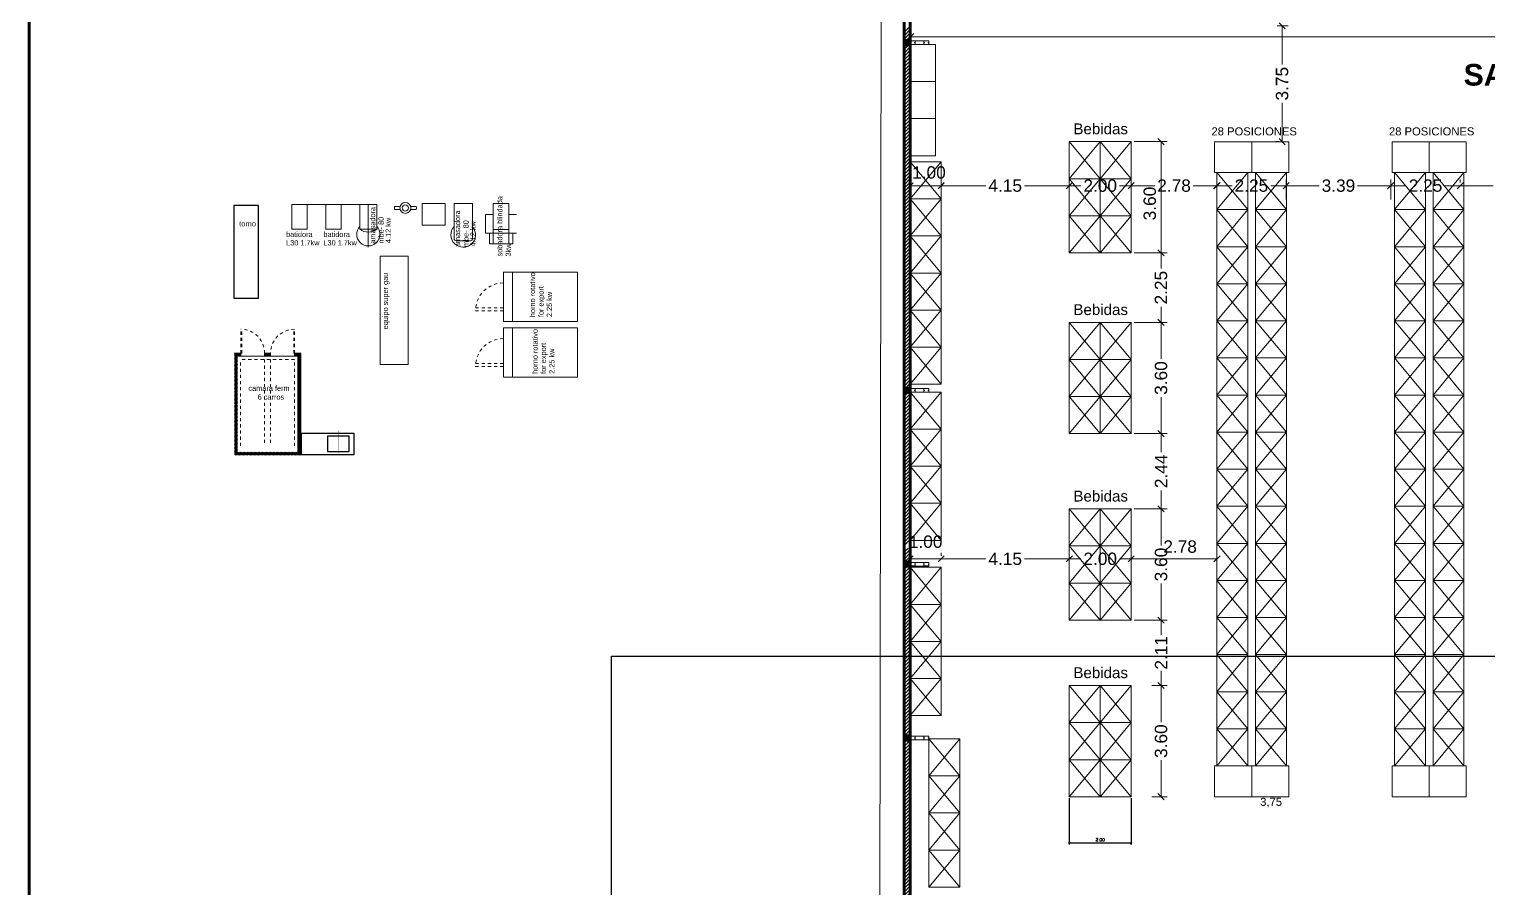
# Model space of a CAD drawing. Header units: inches. Extents: x 2 to 337, y 2 to 182.
# Drawn here: x 1.67 to 48.89, y 60.96 to 88.74 of the extents above; entities that cross this region are included whole.
import ezdxf

# ---------------------------------------------------------------- set-up
doc = ezdxf.new("R2010")
doc.units = ezdxf.units.IN
doc.header["$MEASUREMENT"] = 0
for name, pattern in [('ACAD_ISO10W100', [18, 12, -3, 0, -3]), ('DASHDOT2', [12.7, 6.35, -3.175, 0, -3.175]), ('DASHED2', [9.525, 6.35, -3.175])]:
    doc.linetypes.add(name, pattern=pattern)
for name, color, linetype, lineweight in [('01 eje', 30, 'ACAD_ISO10W100', 9), ('EQUIPAMIENTO', 111, 'Continuous', 13), ('L COTAS', 1, 'Continuous', 9), ('L EQUIP', 6, 'Continuous', 9), ('l muro', 5, 'Continuous', 80), ('LAVADO MU', 10, 'Continuous', 5), ('smr acero', 170, 'Continuous', 15)]:
    doc.layers.add(name, color=color, linetype=linetype, lineweight=lineweight)
for name, color, linetype in [('01-COTAS ESTRUCTURA', 9, 'Continuous'), ('l texto', 30, 'Continuous'), ('MESADAS', 32, 'Continuous')]:
    doc.layers.add(name, color=color, linetype=linetype)
doc.styles.add('2mm para 1.100', font='ARIAL.TTF')
doc.styles.add('RomanS', font='romans.shx')
doc.styles.get("Standard").update_dxf_attribs({"font": 'ARIAL.TTF'})
doc.styles.add('STYLE10', font='ARIAL.TTF', dxfattribs={"height": 0.17})
doc.dimstyles.new('bases 1-50', dxfattribs={"dimscale": 0.5, "dimtxt": 0.2, "dimasz": 0.1, "dimexe": 0.1, "dimexo": 0.1, "dimgap": 0.1, "dimtad": 1, "dimtih": 1, "dimtoh": 1, "dimzin": 1, "dimdsep": 46, "dimtxsty": 'RomanS', "dimblk": 'OBLIQUE', "dimcen": 0.1, "dimclrd": 256, "dimclre": 256, "dimclrt": 256, "dimadec": 0, "dimazin": 0, "dimtfac": 1, "dimtmove": 0, "dimatfit": 3, "dimfxl": 0, "dimarcsym": 0})
doc.dimstyles.new('cotas 1.100', dxfattribs={"dimscale": 2, "dimtxt": 0.2, "dimasz": 0.1, "dimexe": 0.1, "dimexo": 0.05, "dimgap": 0.05, "dimtad": 0, "dimzin": 0, "dimdsep": 46, "dimtxsty": '2mm para 1.100', "dimblk": 'OBLIQUE', "dimcen": 0.09, "dimclrd": 256, "dimclre": 256, "dimclrt": 256, "dimaunit": 1, "dimadec": 3, "dimazin": 0, "dimtfac": 1, "dimtofl": 0, "dimtmove": 2, "dimatfit": 3, "dimfxl": 0, "dimtolj": 1, "dimtzin": 0, "dimlwd": -1, "dimlwe": -1, "dimarcsym": 0})
pattern_1 = [(225, (827.261302, 381.406808), (0.0220970869, -0.0220970869), [])]

# ---------------------------------------------------------------- blocks, each defined once
blk = doc.blocks.new('terreno1')
at = {"layer": '01 eje', "ltscale": 0.05}
blk.add_line((2858.813, 860.328), (2858.813, 730.799), dxfattribs=at)
blk = doc.blocks.new('rack')
at = {"linetype": 'ByBlock', "ltscale": 0.01}
for p, q in [((0, 1.2), (1, 0)), ((1, 1.2), (0, 0))]:
    blk.add_line(p, q, dxfattribs=at)
blk.add_lwpolyline([(0, 0), (1, 0), (1, 1.2), (0, 1.2)], close=True, dxfattribs=at)
blk = doc.blocks.new('02')
at = {"layer": 'L EQUIP'}
for points in [[(3379.339, 790.694), (3379.339, 789.694), (3380.539, 789.694), (3380.539, 790.694), (3379.339, 790.694)], [(3380.539, 790.694), (3380.539, 789.694), (3381.739, 789.694), (3381.739, 790.694), (3380.539, 790.694)], [(3379.339, 770.494), (3379.339, 769.494), (3380.539, 769.494), (3380.539, 770.494), (3379.339, 770.494)], [(3380.539, 770.494), (3380.539, 769.494), (3381.739, 769.494), (3381.739, 770.494), (3380.539, 770.494)]]:
    blk.add_lwpolyline(points, dxfattribs=at)
at = {"layer": 'L EQUIP', "linetype": 'ByBlock', "ltscale": 0.01}
for p in [(3379.414, 788.494), (3379.414, 788.494), (3380.664, 788.494), (3379.414, 787.294), (3379.414, 787.294), (3380.664, 787.294), (3380.664, 787.294), (3379.414, 786.094), (3379.414, 786.094), (3380.664, 786.094), (3380.664, 786.094), (3379.414, 784.894), (3379.414, 784.894), (3380.664, 784.894), (3380.664, 784.894), (3379.414, 783.694), (3379.414, 783.694), (3380.664, 783.694), (3380.664, 783.694), (3379.414, 782.494), (3379.414, 782.494), (3380.664, 782.494), (3380.664, 782.494), (3379.414, 781.294), (3379.414, 781.294), (3380.664, 781.294), (3380.664, 781.294), (3379.414, 780.094), (3379.414, 780.094), (3380.664, 780.094), (3380.664, 780.094), (3379.414, 778.894), (3379.414, 778.894), (3380.664, 778.894), (3380.664, 778.894), (3379.414, 777.694), (3379.414, 777.694), (3380.664, 777.694), (3380.664, 777.694), (3379.414, 776.494), (3379.414, 776.494), (3380.664, 776.494), (3380.664, 776.494), (3379.414, 775.294), (3379.414, 775.294), (3380.664, 775.294), (3380.664, 775.294), (3379.414, 774.094), (3379.414, 774.094), (3380.664, 774.094), (3380.664, 774.094), (3379.414, 772.894), (3379.414, 772.894), (3380.664, 772.894), (3380.664, 772.894), (3379.414, 771.694), (3379.414, 771.694), (3380.664, 771.694), (3380.664, 771.694), (3379.414, 770.494), (3379.414, 770.494), (3380.664, 770.494), (3380.664, 770.494)]:
    blk.add_blockref('rack', p, dxfattribs=at)
at = {"layer": 'L EQUIP', "linetype": 'ByBlock', "ltscale": 0.01, "insert": (3379.236, 791.157), "char_height": 0.26, "width": 4.44912, "attachment_point": 1}
blk.add_mtext('28 POSICIONES', dxfattribs=at)
blk = doc.blocks.new('rack bajo')
for p, q in [((0, 1.2), (1, 0)), ((1, 1.2), (0, 0))]:
    blk.add_line(p, q)
blk.add_lwpolyline([(0, 0), (1, 0), (1, 1.2), (0, 1.2)], close=True)
blk = doc.blocks.new('_Oblique')
at = {"color": 0, "linetype": 'ByBlock', "lineweight": -2}
blk.add_line((-0.5, -0.5), (0.5, 0.5), dxfattribs=at)
blk = doc.blocks.new('*D95')
at = {"layer": 'Defpoints', "color": 0}
for p in [(29.361, 156.769), (30.191, 156.768), (29.991, 31.949)]:
    blk.add_point(p, dxfattribs=at)
at = {"layer": 'L COTAS'}
for p, q in [((30.091, 156.768), (29.161, 156.77)), ((29.361, 156.769), (29.262, 95.269)), ((29.161, 31.95), (29.259, 93.45)), ((29.891, 31.949), (28.961, 31.95))]:
    blk.add_line(p, q, dxfattribs=at)
at = {"layer": 'L COTAS', "xscale": 0.2, "yscale": 0.2, "zscale": 0.2}
for p, rotation in [((29.361, 156.769), 89.90828215739022), ((29.161, 31.95), 269.9082821573902)]:
    blk.add_blockref('_Oblique', p, dxfattribs=dict(at, rotation=rotation))
at = {"layer": 'L COTAS', "insert": (29.261, 94.36), "char_height": 0.4, "attachment_point": 5, "rotation": 89.9083, "style": '2mm para 1.100'}
blk.add_mtext('\\A1;124.82', dxfattribs=at)
blk = doc.blocks.new('*D137')
at = {"layer": 'Defpoints', "color": 0}
for p in [(40.121, 83.679), (40.121, 83.136), (37.341, 82.704)]:
    blk.add_point(p, dxfattribs=at)
at = {"layer": 'L COTAS'}
for p, q in [((37.341, 82.804), (37.341, 83.879)), ((37.341, 83.679), (38.107, 83.679)), ((40.121, 83.679), (39.354, 83.679)), ((40.121, 83.236), (40.121, 83.879))]:
    blk.add_line(p, q, dxfattribs=at)
at = {"layer": 'L COTAS', "xscale": 0.2, "yscale": 0.2, "zscale": 0.2, "rotation": 180}
blk.add_blockref('_Oblique', (37.341, 83.679), dxfattribs=at)
at = {"layer": 'L COTAS', "xscale": 0.2, "yscale": 0.2, "zscale": 0.2}
blk.add_blockref('_Oblique', (40.121, 83.679), dxfattribs=at)
at = {"layer": 'L COTAS', "insert": (38.731, 83.679), "char_height": 0.4, "attachment_point": 5, "style": '2mm para 1.100'}
blk.add_mtext('\\A1;2.78', dxfattribs=at)
blk = doc.blocks.new('*D138')
at = {"layer": 'Defpoints', "color": 0}
for p in [(45.746, 83.679), (42.361, 83.136), (45.746, 83.136)]:
    blk.add_point(p, dxfattribs=at)
at = {"layer": 'L COTAS'}
for p, q in [((42.361, 83.236), (42.361, 83.879)), ((42.361, 83.679), (43.434, 83.679)), ((45.746, 83.679), (44.673, 83.679)), ((45.746, 83.236), (45.746, 83.879))]:
    blk.add_line(p, q, dxfattribs=at)
at = {"layer": 'L COTAS', "xscale": 0.2, "yscale": 0.2, "zscale": 0.2, "rotation": 180}
blk.add_blockref('_Oblique', (42.361, 83.679), dxfattribs=at)
at = {"layer": 'L COTAS', "xscale": 0.2, "yscale": 0.2, "zscale": 0.2}
blk.add_blockref('_Oblique', (45.746, 83.679), dxfattribs=at)
at = {"layer": 'L COTAS', "insert": (44.053, 83.679), "char_height": 0.4, "attachment_point": 5, "style": '2mm para 1.100'}
blk.add_mtext('\\A1;3.39', dxfattribs=at)
blk = doc.blocks.new('*D139')
at = {"layer": 'Defpoints', "color": 0}
for p in [(47.996, 83.679), (51.371, 83.679), (51.371, 83.136)]:
    blk.add_point(p, dxfattribs=at)
at = {"layer": 'L COTAS'}
for p, q in [((47.996, 83.779), (47.996, 83.879)), ((47.996, 83.679), (49.064, 83.679)), ((51.371, 83.679), (50.303, 83.679)), ((51.371, 83.236), (51.371, 83.879))]:
    blk.add_line(p, q, dxfattribs=at)
at = {"layer": 'L COTAS', "xscale": 0.2, "yscale": 0.2, "zscale": 0.2, "rotation": 180}
blk.add_blockref('_Oblique', (47.996, 83.679), dxfattribs=at)
at = {"layer": 'L COTAS', "xscale": 0.2, "yscale": 0.2, "zscale": 0.2}
blk.add_blockref('_Oblique', (51.371, 83.679), dxfattribs=at)
at = {"layer": 'L COTAS', "insert": (49.683, 83.679), "char_height": 0.4, "attachment_point": 5, "style": '2mm para 1.100'}
blk.add_mtext('\\A1;3.38', dxfattribs=at)
blk = doc.blocks.new('*D144')
at = {"layer": 'Defpoints', "color": 0}
for p in [(40.111, 83.679), (42.361, 83.679), (42.361, 83.679)]:
    blk.add_point(p, dxfattribs=at)
at = {"layer": 'L COTAS'}
for p, q in [((40.111, 83.779), (40.111, 83.879)), ((40.111, 83.679), (40.611, 83.679)), ((42.361, 83.679), (41.86, 83.679)), ((42.361, 83.779), (42.361, 83.879))]:
    blk.add_line(p, q, dxfattribs=at)
at = {"layer": 'L COTAS', "xscale": 0.2, "yscale": 0.2, "zscale": 0.2, "rotation": 180}
blk.add_blockref('_Oblique', (40.111, 83.679), dxfattribs=at)
at = {"layer": 'L COTAS', "xscale": 0.2, "yscale": 0.2, "zscale": 0.2}
blk.add_blockref('_Oblique', (42.361, 83.679), dxfattribs=at)
at = {"layer": 'L COTAS', "insert": (41.236, 83.679), "char_height": 0.4, "attachment_point": 5, "style": '2mm para 1.100'}
blk.add_mtext('\\A1;2.25', dxfattribs=at)
blk = doc.blocks.new('*D145')
at = {"layer": 'Defpoints', "color": 0}
for p in [(45.746, 83.679), (47.996, 83.679), (47.996, 83.679)]:
    blk.add_point(p, dxfattribs=at)
at = {"layer": 'L COTAS'}
for p, q in [((45.746, 83.779), (45.746, 83.879)), ((45.746, 83.679), (46.246, 83.679)), ((47.996, 83.679), (47.495, 83.679)), ((47.996, 83.779), (47.996, 83.879))]:
    blk.add_line(p, q, dxfattribs=at)
at = {"layer": 'L COTAS', "xscale": 0.2, "yscale": 0.2, "zscale": 0.2, "rotation": 180}
blk.add_blockref('_Oblique', (45.746, 83.679), dxfattribs=at)
at = {"layer": 'L COTAS', "xscale": 0.2, "yscale": 0.2, "zscale": 0.2}
blk.add_blockref('_Oblique', (47.996, 83.679), dxfattribs=at)
at = {"layer": 'L COTAS', "insert": (46.871, 83.679), "char_height": 0.4, "attachment_point": 5, "style": '2mm para 1.100'}
blk.add_mtext('\\A1;2.25', dxfattribs=at)
blk = doc.blocks.new('*D151')
at = {"layer": 'Defpoints', "color": 0}
for p in [(31.191, 84.227), (35.341, 83.679), (35.341, 83.679)]:
    blk.add_point(p, dxfattribs=at)
at = {"layer": 'L COTAS'}
for p, q in [((31.191, 84.127), (31.191, 83.479)), ((31.191, 83.679), (32.637, 83.679)), ((35.341, 83.679), (33.895, 83.679)), ((35.341, 83.779), (35.341, 83.879))]:
    blk.add_line(p, q, dxfattribs=at)
at = {"layer": 'L COTAS', "xscale": 0.2, "yscale": 0.2, "zscale": 0.2, "rotation": 180}
blk.add_blockref('_Oblique', (31.191, 83.679), dxfattribs=at)
at = {"layer": 'L COTAS', "xscale": 0.2, "yscale": 0.2, "zscale": 0.2}
blk.add_blockref('_Oblique', (35.341, 83.679), dxfattribs=at)
at = {"layer": 'L COTAS', "insert": (33.266, 83.679), "char_height": 0.4, "attachment_point": 5, "style": '2mm para 1.100'}
blk.add_mtext('\\A1;4.15', dxfattribs=at)
blk = doc.blocks.new('*D152')
at = {"layer": 'Defpoints', "color": 0}
for p in [(30.191, 83.672), (30.191, 83.627), (31.191, 83.672)]:
    blk.add_point(p, dxfattribs=at)
at = {"layer": 'L COTAS'}
for p, q in [((30.191, 83.727), (30.191, 83.872)), ((31.191, 83.672), (30.191, 83.672)), ((31.191, 83.772), (31.191, 83.872))]:
    blk.add_line(p, q, dxfattribs=at)
at = {"layer": 'L COTAS', "xscale": 0.2, "yscale": 0.2, "zscale": 0.2, "rotation": 180}
blk.add_blockref('_Oblique', (30.191, 83.672), dxfattribs=at)
at = {"layer": 'L COTAS', "xscale": 0.2, "yscale": 0.2, "zscale": 0.2}
blk.add_blockref('_Oblique', (31.191, 83.672), dxfattribs=at)
at = {"layer": 'L COTAS', "insert": (30.798, 84.105), "char_height": 0.4, "attachment_point": 5, "style": '2mm para 1.100'}
blk.add_mtext('\\A1;1.00', dxfattribs=at)
blk = doc.blocks.new('*D153')
at = {"layer": 'Defpoints', "color": 0}
for p in [(74.293, 88.5), (30.205, 87.885), (74.293, 87.885)]:
    blk.add_point(p, dxfattribs=at)
at = {"layer": 'L COTAS'}
for p, q in [((30.205, 87.985), (30.205, 88.7)), ((30.205, 88.5), (51.466, 88.5)), ((74.293, 88.5), (53.032, 88.5)), ((74.293, 87.985), (74.293, 88.7))]:
    blk.add_line(p, q, dxfattribs=at)
at = {"layer": 'L COTAS', "xscale": 0.2, "yscale": 0.2, "zscale": 0.2, "rotation": 180}
blk.add_blockref('_Oblique', (30.205, 88.5), dxfattribs=at)
at = {"layer": 'L COTAS', "xscale": 0.2, "yscale": 0.2, "zscale": 0.2}
blk.add_blockref('_Oblique', (74.293, 88.5), dxfattribs=at)
at = {"layer": 'L COTAS', "insert": (52.249, 88.5), "char_height": 0.4, "attachment_point": 5, "style": '2mm para 1.100'}
blk.add_mtext('\\A1;44.09', dxfattribs=at)
blk = doc.blocks.new('*D163')
at = {"layer": 'Defpoints', "color": 0}
for p in [(37.341, 81.504), (38.311, 81.504), (37.341, 79.254)]:
    blk.add_point(p, dxfattribs=at)
at = {"layer": 'L COTAS'}
for p, q in [((37.441, 81.504), (38.511, 81.504)), ((38.311, 81.504), (38.311, 81.003)), ((38.311, 79.254), (38.311, 79.754)), ((37.441, 79.254), (38.511, 79.254))]:
    blk.add_line(p, q, dxfattribs=at)
at = {"layer": 'L COTAS', "xscale": 0.2, "yscale": 0.2, "zscale": 0.2}
for p, rotation in [((38.311, 81.504), 90), ((38.311, 79.254), 270)]:
    blk.add_blockref('_Oblique', p, dxfattribs=dict(at, rotation=rotation))
at = {"layer": 'L COTAS', "insert": (38.311, 80.379), "char_height": 0.4, "attachment_point": 5, "rotation": 90, "style": '2mm para 1.100'}
blk.add_mtext('\\A1;2.25', dxfattribs=at)
blk = doc.blocks.new('*D164')
at = {"layer": 'Defpoints', "color": 0}
for p in [(37.341, 75.654), (37.341, 73.219), (38.311, 73.219)]:
    blk.add_point(p, dxfattribs=at)
at = {"layer": 'L COTAS'}
for p, q in [((37.441, 75.654), (38.511, 75.654)), ((38.311, 75.654), (38.311, 75.058)), ((38.311, 73.219), (38.311, 73.814)), ((37.441, 73.219), (38.511, 73.219))]:
    blk.add_line(p, q, dxfattribs=at)
at = {"layer": 'L COTAS', "xscale": 0.2, "yscale": 0.2, "zscale": 0.2}
for p, rotation in [((38.311, 75.654), 90), ((38.311, 73.219), 270)]:
    blk.add_blockref('_Oblique', p, dxfattribs=dict(at, rotation=rotation))
at = {"layer": 'L COTAS', "insert": (38.311, 74.436), "char_height": 0.4, "attachment_point": 5, "rotation": 90, "style": '2mm para 1.100'}
blk.add_mtext('\\A1;2.44', dxfattribs=at)
blk = doc.blocks.new('*D165')
at = {"layer": 'Defpoints', "color": 0}
for p in [(37.341, 69.619), (37.911, 67.504), (38.311, 67.504)]:
    blk.add_point(p, dxfattribs=at)
at = {"layer": 'L COTAS'}
for p, q in [((37.441, 69.619), (38.511, 69.619)), ((38.311, 69.619), (38.311, 69.145)), ((38.311, 67.504), (38.311, 67.977)), ((38.011, 67.504), (38.511, 67.504))]:
    blk.add_line(p, q, dxfattribs=at)
at = {"layer": 'L COTAS', "xscale": 0.2, "yscale": 0.2, "zscale": 0.2}
for p, rotation in [((38.311, 69.619), 90), ((38.311, 67.504), 270)]:
    blk.add_blockref('_Oblique', p, dxfattribs=dict(at, rotation=rotation))
at = {"layer": 'L COTAS', "insert": (38.311, 68.561), "char_height": 0.4, "attachment_point": 5, "rotation": 90, "style": '2mm para 1.100'}
blk.add_mtext('\\A1;2.11', dxfattribs=at)
blk = doc.blocks.new('*D168')
at = {"layer": 'Defpoints', "color": 0}
for p in [(37.341, 85.104), (37.341, 81.504), (38.311, 81.504)]:
    blk.add_point(p, dxfattribs=at)
at = {"layer": 'L COTAS'}
for p, q in [((37.441, 85.104), (38.511, 85.104)), ((38.311, 85.104), (38.311, 81.504)), ((37.441, 81.504), (38.511, 81.504))]:
    blk.add_line(p, q, dxfattribs=at)
at = {"layer": 'L COTAS', "xscale": 0.2, "yscale": 0.2, "zscale": 0.2}
for p, rotation in [((38.311, 85.104), 90), ((38.311, 81.504), 270)]:
    blk.add_blockref('_Oblique', p, dxfattribs=dict(at, rotation=rotation))
at = {"layer": 'L COTAS', "insert": (37.947, 83.101), "char_height": 0.4, "attachment_point": 5, "rotation": 90, "style": '2mm para 1.100'}
blk.add_mtext('\\A1;3.60', dxfattribs=at)
blk = doc.blocks.new('*D169')
at = {"layer": 'Defpoints', "color": 0}
for p in [(37.341, 79.254), (37.341, 75.654), (38.311, 75.654)]:
    blk.add_point(p, dxfattribs=at)
at = {"layer": 'L COTAS'}
for p, q in [((37.441, 79.254), (38.511, 79.254)), ((38.311, 79.254), (38.311, 78.072)), ((38.311, 75.654), (38.311, 76.835)), ((37.441, 75.654), (38.511, 75.654))]:
    blk.add_line(p, q, dxfattribs=at)
at = {"layer": 'L COTAS', "xscale": 0.2, "yscale": 0.2, "zscale": 0.2}
for p, rotation in [((38.311, 79.254), 90), ((38.311, 75.654), 270)]:
    blk.add_blockref('_Oblique', p, dxfattribs=dict(at, rotation=rotation))
at = {"layer": 'L COTAS', "insert": (38.311, 77.454), "char_height": 0.4, "attachment_point": 5, "rotation": 90, "style": '2mm para 1.100'}
blk.add_mtext('\\A1;3.60', dxfattribs=at)
blk = doc.blocks.new('*D170')
at = {"layer": 'Defpoints', "color": 0}
for p in [(37.341, 73.219), (37.341, 69.619), (38.311, 69.619)]:
    blk.add_point(p, dxfattribs=at)
at = {"layer": 'L COTAS'}
for p, q in [((37.441, 73.219), (38.511, 73.219)), ((38.311, 73.219), (38.311, 72.037)), ((38.311, 69.619), (38.311, 70.8)), ((37.441, 69.619), (38.511, 69.619))]:
    blk.add_line(p, q, dxfattribs=at)
at = {"layer": 'L COTAS', "xscale": 0.2, "yscale": 0.2, "zscale": 0.2}
for p, rotation in [((38.311, 73.219), 90), ((38.311, 69.619), 270)]:
    blk.add_blockref('_Oblique', p, dxfattribs=dict(at, rotation=rotation))
at = {"layer": 'L COTAS', "insert": (38.311, 71.419), "char_height": 0.4, "attachment_point": 5, "rotation": 90, "style": '2mm para 1.100'}
blk.add_mtext('\\A1;3.60', dxfattribs=at)
blk = doc.blocks.new('*D171')
at = {"layer": 'Defpoints', "color": 0}
for p in [(37.911, 67.504), (37.911, 63.904), (38.311, 63.904)]:
    blk.add_point(p, dxfattribs=at)
at = {"layer": 'L COTAS'}
for p, q in [((38.011, 67.504), (38.511, 67.504)), ((38.311, 67.504), (38.311, 66.322)), ((38.311, 63.904), (38.311, 65.085)), ((38.011, 63.904), (38.511, 63.904))]:
    blk.add_line(p, q, dxfattribs=at)
at = {"layer": 'L COTAS', "xscale": 0.2, "yscale": 0.2, "zscale": 0.2}
for p, rotation in [((38.311, 67.504), 90), ((38.311, 63.904), 270)]:
    blk.add_blockref('_Oblique', p, dxfattribs=dict(at, rotation=rotation))
at = {"layer": 'L COTAS', "insert": (38.311, 65.704), "char_height": 0.4, "attachment_point": 5, "rotation": 90, "style": '2mm para 1.100'}
blk.add_mtext('\\A1;3.60', dxfattribs=at)
blk = doc.blocks.new('*D216')
at = {"layer": 'Defpoints', "color": 0}
for p in [(41.971, 88.854), (42.229, 85.104), (42.229, 85.104)]:
    blk.add_point(p, dxfattribs=at)
at = {"layer": 'L COTAS'}
for p, q in [((42.071, 88.854), (42.429, 88.854)), ((42.229, 88.854), (42.229, 87.6)), ((42.229, 85.104), (42.229, 86.358)), ((42.129, 85.104), (42.029, 85.104))]:
    blk.add_line(p, q, dxfattribs=at)
at = {"layer": 'L COTAS', "xscale": 0.2, "yscale": 0.2, "zscale": 0.2}
for p, rotation in [((42.229, 88.854), 90), ((42.229, 85.104), 270)]:
    blk.add_blockref('_Oblique', p, dxfattribs=dict(at, rotation=rotation))
at = {"layer": 'L COTAS', "insert": (42.229, 86.979), "char_height": 0.4, "attachment_point": 5, "rotation": 90, "style": '2mm para 1.100'}
blk.add_mtext('\\A1;3.75', dxfattribs=at)
blk = doc.blocks.new('*D91')
at = {"layer": 'Defpoints', "color": 0}
for p in [(30.191, 71.602), (31.191, 71.602), (31.191, 71.602)]:
    blk.add_point(p, dxfattribs=at)
at = {"layer": 'L COTAS'}
for p, q in [((30.191, 71.702), (30.191, 71.802)), ((31.191, 71.702), (31.191, 71.802)), ((30.191, 71.602), (31.191, 71.602))]:
    blk.add_line(p, q, dxfattribs=at)
at = {"layer": 'L COTAS', "xscale": 0.2, "yscale": 0.2, "zscale": 0.2, "rotation": 180}
blk.add_blockref('_Oblique', (30.191, 71.602), dxfattribs=at)
at = {"layer": 'L COTAS', "xscale": 0.2, "yscale": 0.2, "zscale": 0.2}
blk.add_blockref('_Oblique', (31.191, 71.602), dxfattribs=at)
at = {"layer": 'L COTAS', "insert": (30.691, 72.156), "char_height": 0.4, "attachment_point": 5, "style": '2mm para 1.100'}
blk.add_mtext('\\A1;1.00', dxfattribs=at)
blk = doc.blocks.new('*D230')
at = {"layer": 'Defpoints', "color": 0}
for p in [(31.191, 71.602), (35.341, 71.602), (35.341, 71.602)]:
    blk.add_point(p, dxfattribs=at)
at = {"layer": 'L COTAS'}
for p, q in [((31.191, 71.702), (31.191, 71.802)), ((35.341, 71.702), (35.341, 71.802)), ((31.191, 71.602), (32.637, 71.602)), ((35.341, 71.602), (33.895, 71.602))]:
    blk.add_line(p, q, dxfattribs=at)
at = {"layer": 'L COTAS', "xscale": 0.2, "yscale": 0.2, "zscale": 0.2, "rotation": 180}
blk.add_blockref('_Oblique', (31.191, 71.602), dxfattribs=at)
at = {"layer": 'L COTAS', "xscale": 0.2, "yscale": 0.2, "zscale": 0.2}
blk.add_blockref('_Oblique', (35.341, 71.602), dxfattribs=at)
at = {"layer": 'L COTAS', "insert": (33.266, 71.602), "char_height": 0.4, "attachment_point": 5, "style": '2mm para 1.100'}
blk.add_mtext('\\A1;4.15', dxfattribs=at)
blk = doc.blocks.new('*D231')
at = {"layer": 'Defpoints', "color": 0}
for p in [(35.341, 71.602), (37.341, 71.602), (37.341, 71.602)]:
    blk.add_point(p, dxfattribs=at)
at = {"layer": 'L COTAS'}
for p, q in [((35.341, 71.702), (35.341, 71.802)), ((37.341, 71.702), (37.341, 71.802)), ((35.341, 71.602), (35.719, 71.602)), ((37.341, 71.602), (36.963, 71.602))]:
    blk.add_line(p, q, dxfattribs=at)
at = {"layer": 'L COTAS', "xscale": 0.2, "yscale": 0.2, "zscale": 0.2, "rotation": 180}
blk.add_blockref('_Oblique', (35.341, 71.602), dxfattribs=at)
at = {"layer": 'L COTAS', "xscale": 0.2, "yscale": 0.2, "zscale": 0.2}
blk.add_blockref('_Oblique', (37.341, 71.602), dxfattribs=at)
at = {"layer": 'L COTAS', "insert": (36.341, 71.602), "char_height": 0.4, "attachment_point": 5, "style": '2mm para 1.100'}
blk.add_mtext('\\A1;2.00', dxfattribs=at)
blk = doc.blocks.new('*D232')
at = {"layer": 'Defpoints', "color": 0}
for p in [(37.341, 71.602), (40.121, 71.602), (40.121, 71.504)]:
    blk.add_point(p, dxfattribs=at)
at = {"layer": 'L COTAS'}
for p, q in [((37.341, 71.702), (37.341, 71.802)), ((40.121, 71.604), (40.121, 71.802)), ((37.341, 71.602), (40.121, 71.602))]:
    blk.add_line(p, q, dxfattribs=at)
at = {"layer": 'L COTAS', "xscale": 0.2, "yscale": 0.2, "zscale": 0.2, "rotation": 180}
blk.add_blockref('_Oblique', (37.341, 71.602), dxfattribs=at)
at = {"layer": 'L COTAS', "xscale": 0.2, "yscale": 0.2, "zscale": 0.2}
blk.add_blockref('_Oblique', (40.121, 71.602), dxfattribs=at)
at = {"layer": 'L COTAS', "insert": (38.928, 71.997), "char_height": 0.4, "attachment_point": 5, "style": '2mm para 1.100'}
blk.add_mtext('\\A1;2.78', dxfattribs=at)
blk = doc.blocks.new('*D233')
at = {"layer": 'Defpoints', "color": 0}
for p in [(35.341, 83.679), (35.341, 83.679), (37.341, 83.679)]:
    blk.add_point(p, dxfattribs=at)
at = {"layer": 'L COTAS'}
for p, q in [((35.341, 83.779), (35.341, 83.879)), ((35.341, 83.679), (35.719, 83.679)), ((37.341, 83.679), (36.963, 83.679)), ((37.341, 83.779), (37.341, 83.879))]:
    blk.add_line(p, q, dxfattribs=at)
at = {"layer": 'L COTAS', "xscale": 0.2, "yscale": 0.2, "zscale": 0.2, "rotation": 180}
blk.add_blockref('_Oblique', (35.341, 83.679), dxfattribs=at)
at = {"layer": 'L COTAS', "xscale": 0.2, "yscale": 0.2, "zscale": 0.2}
blk.add_blockref('_Oblique', (37.341, 83.679), dxfattribs=at)
at = {"layer": 'L COTAS', "insert": (36.341, 83.679), "char_height": 0.4, "attachment_point": 5, "style": '2mm para 1.100'}
blk.add_mtext('\\A1;2.00', dxfattribs=at)
blk = doc.blocks.new('base1')
at = {"layer": 'smr acero'}
h = blk.add_hatch(color=256, dxfattribs=at)
h.dxf.hatch_style = 1
h.paths.add_polyline_path([(4862.665, 1040.797), (4862.665, 1040.597), (4862.465, 1040.597), (4862.465, 1040.797)])
for p, q in [((4863.111, 1040.757), (4862.809, 1040.757)), ((4863.111, 1040.637), (4862.809, 1040.637))]:
    blk.add_line(p, q, dxfattribs=at)
blk.add_lwpolyline([(4862.465, 1040.597), (4862.665, 1040.597), (4862.665, 1040.797), (4862.465, 1040.797)], close=True, dxfattribs=at)
for points in [[(4862.819, 1040.757), (4862.671, 1040.757, 0.414214), (4862.665, 1040.751), (4862.665, 1040.703, 0.414214), (4862.671, 1040.697), (4862.685, 1040.697), (4862.685, 1040.699), (4862.673, 1040.699, -0.414214), (4862.667, 1040.705), (4862.667, 1040.749, -0.414214), (4862.673, 1040.755), (4862.817, 1040.755, -0.414214), (4862.823, 1040.749), (4862.823, 1040.705, -0.414214), (4862.817, 1040.699), (4862.805, 1040.699), (4862.805, 1040.697), (4862.819, 1040.697, 0.414214), (4862.825, 1040.703), (4862.825, 1040.751, 0.414214)], [(4862.819, 1040.637), (4862.671, 1040.637, -0.414214), (4862.665, 1040.643), (4862.665, 1040.691, -0.414214), (4862.671, 1040.697), (4862.685, 1040.697), (4862.685, 1040.695), (4862.673, 1040.695, 0.414214), (4862.667, 1040.689), (4862.667, 1040.645, 0.414214), (4862.673, 1040.639), (4862.817, 1040.639, 0.414214), (4862.823, 1040.645), (4862.823, 1040.689, 0.414214), (4862.817, 1040.695), (4862.805, 1040.695), (4862.805, 1040.697), (4862.819, 1040.697, -0.414214), (4862.825, 1040.691), (4862.825, 1040.643, -0.414214)], [(4863.111, 1040.757), (4863.259, 1040.757, -0.414214), (4863.265, 1040.751), (4863.265, 1040.703, -0.414214), (4863.259, 1040.697), (4863.245, 1040.697), (4863.245, 1040.699), (4863.257, 1040.699, 0.414214), (4863.263, 1040.705), (4863.263, 1040.749, 0.414214), (4863.257, 1040.755), (4863.113, 1040.755, 0.414214), (4863.107, 1040.749), (4863.107, 1040.705, 0.414214), (4863.113, 1040.699), (4863.125, 1040.699), (4863.125, 1040.697), (4863.111, 1040.697, -0.414214), (4863.105, 1040.703), (4863.105, 1040.751, -0.414214)], [(4863.111, 1040.637), (4863.259, 1040.637, 0.414214), (4863.265, 1040.643), (4863.265, 1040.691, 0.414214), (4863.259, 1040.697), (4863.245, 1040.697), (4863.245, 1040.695), (4863.257, 1040.695, -0.414214), (4863.263, 1040.689), (4863.263, 1040.645, -0.414214), (4863.257, 1040.639), (4863.113, 1040.639, -0.414214), (4863.107, 1040.645), (4863.107, 1040.689, -0.414214), (4863.113, 1040.695), (4863.125, 1040.695), (4863.125, 1040.697), (4863.111, 1040.697, 0.414214), (4863.105, 1040.691), (4863.105, 1040.643, 0.414214)]]:
    blk.add_lwpolyline(points, format="xyb", close=True, dxfattribs=at)
blk = doc.blocks.new('*D254')
at = {"lineweight": -2}
for p, q in [((35.341, 63.854), (35.341, 62.362)), ((37.341, 63.854), (37.341, 62.362)), ((35.341, 62.412), (37.341, 62.412))]:
    blk.add_line(p, q, dxfattribs=at)
at = {"layer": 'Defpoints', "color": 0}
for p in [(35.341, 63.904), (37.341, 63.904), (37.341, 62.412)]:
    blk.add_point(p, dxfattribs=at)
at = {"lineweight": -2, "xscale": 0.05, "yscale": 0.05, "zscale": 0.05, "rotation": 180}
blk.add_blockref('_Oblique', (35.341, 62.412), dxfattribs=at)
at = {"lineweight": -2, "xscale": 0.05, "yscale": 0.05, "zscale": 0.05}
blk.add_blockref('_Oblique', (37.341, 62.412), dxfattribs=at)
at = {"insert": (36.341, 62.512), "char_height": 0.1, "attachment_point": 5, "style": 'RomanS'}
blk.add_mtext('2.00', dxfattribs=at)

msp = doc.modelspace()

# ---------------------------------------------------------------- hatches: boundary and pattern name
at = {"layer": 'EQUIPAMIENTO'}
h = msp.add_hatch(dxfattribs=at)
h.set_pattern_fill('ANSI31', color=120, scale=0.25, angle=180, style=0)
h.set_pattern_definition(pattern_1)
h.paths.add_polyline_path([(8.314, 74.957), (10.464, 74.957), (10.464, 78.257), (10.264, 78.257), (10.264, 78.157), (10.364, 78.157), (10.364, 75.057), (8.413, 75.057), (8.413, 78.157), (8.522, 78.157), (8.522, 78.257), (8.314, 78.257)])
h.paths.add_polyline_path([(9.865, 75.43), (9.865, 74.963), (9.595, 74.963), (9.595, 75.43)], flags=25)
h = msp.add_hatch(dxfattribs=at)
h.set_pattern_fill('ANSI31', color=120, scale=0.25, angle=180, style=0)
h.set_pattern_definition(pattern_1)
h.paths.add_polyline_path([(9.289, 78.257), (9.289, 78.157), (9.489, 78.157), (9.489, 78.257)])
at = {"layer": 'LAVADO MU'}
h = msp.add_hatch(dxfattribs=at)
h.set_pattern_fill('ANSI31', color=256, scale=0.025)
h.set_pattern_definition([(45, (-3437.72622, -714.39376), (-0.0561266008, 0.0561266008), [])])
h.paths.add_polyline_path([(30.191, 71.952), (29.991, 71.952), (29.991, 32.299), (30.191, 32.299)])

# ---------------------------------------------------------------- linework, layer by layer
msp.add_lwpolyline([(20.523, 68.449), (98.033, 68.449), (98.033, 42.456), (20.523, 42.456)], close=True)
at = {"layer": 'EQUIPAMIENTO', "color": 120}
for p, q in [((9.096, 83.037), (9.096, 80.037)), ((10.175, 83.074), (10.175, 82.274)), ((12.925, 83.074), (10.175, 83.074)), ((10.675, 83.074), (10.675, 82.274)), ((11.275, 83.074), (11.275, 82.274)), ((11.775, 83.074), (11.775, 82.274)), ((12.375, 83.074), (12.375, 82.274)), ((12.65, 83.074), (12.65, 81.692)), ((12.925, 83.074), (12.925, 82.274)), ((13.675, 83.008), (13.499, 83.008)), ((13.675, 82.908), (13.499, 82.908)), ((14.025, 83.008), (14.202, 83.008)), ((14.025, 82.908), (14.202, 82.908)), ((14.391, 82.397), (14.391, 83.097)), ((15.141, 83.097), (14.391, 83.097)), ((15.141, 82.397), (15.141, 83.097)), ((15.427, 81.967), (15.427, 83.097)), ((15.427, 83.097), (16.027, 83.097)), ((16.027, 81.967), (16.027, 83.097)), ((16.443, 82.142), (16.443, 82.743)), ((16.443, 82.743), (16.693, 82.743)), ((16.693, 83.097), (17.198, 83.097)), ((16.693, 83.097), (16.693, 82.142)), ((17.198, 82.142), (17.198, 83.097)), ((17.448, 82.743), (17.198, 82.743)), ((10.675, 82.274), (10.175, 82.274)), ((10.675, 82.274), (10.175, 82.274)), ((11.775, 82.274), (11.275, 82.274)), ((12.925, 82.274), (12.375, 82.274)), ((15.141, 82.397), (14.391, 82.397)), ((16.693, 82.262), (17.198, 82.262)), ((15.497, 81.897), (15.957, 81.897)), ((16.443, 82.142), (17.198, 82.142)), ((16.568, 82.142), (16.568, 81.792)), ((16.568, 81.792), (17.323, 81.792)), ((16.693, 82.142), (16.693, 81.792)), ((17.448, 82.142), (16.693, 82.142)), ((17.198, 81.792), (17.198, 82.142)), ((17.323, 82.142), (17.323, 81.792)), ((13.939, 81.393), (13.039, 81.393)), ((13.039, 81.393), (13.039, 77.893)), ((13.939, 81.393), (13.939, 77.893)), ((19.422, 80.881), (17.022, 80.881)), ((17.022, 80.881), (17.022, 79.281)), ((17.322, 80.881), (17.322, 79.281)), ((19.422, 80.881), (19.422, 79.281)), ((19.422, 79.281), (17.022, 79.281)), ((17.022, 79.079), (17.022, 77.479)), ((19.422, 79.079), (17.022, 79.079)), ((17.322, 79.079), (17.322, 77.479)), ((19.422, 79.079), (19.422, 77.479)), ((8.522, 78.257), (8.313, 78.257)), ((8.522, 78.157), (8.413, 78.157)), ((8.522, 78.257), (8.522, 78.157)), ((10.264, 78.157), (8.522, 78.157)), ((9.289, 78.157), (9.289, 78.257)), ((9.289, 78.257), (9.489, 78.257)), ((9.489, 78.157), (9.289, 78.157)), ((9.489, 78.157), (9.489, 78.257)), ((10.464, 78.257), (10.264, 78.257)), ((10.264, 78.157), (10.264, 78.257)), ((10.364, 78.157), (10.264, 78.157)), ((10.364, 75.057), (10.364, 78.157)), ((10.464, 74.957), (10.464, 78.257)), ((13.939, 77.893), (13.039, 77.893)), ((19.422, 77.479), (17.022, 77.479))]:
    msp.add_line(p, q, dxfattribs=at)
at = {"layer": 'EQUIPAMIENTO', "color": 120, "linetype": 'DASHED2', "ltscale": 0.0125}
for p, q in [((17.022, 79.731), (16.122, 79.731)), ((17.022, 79.631), (16.122, 79.631)), ((8.522, 78.257), (8.522, 79.032)), ((8.552, 78.257), (8.552, 79.032)), ((10.234, 78.257), (10.234, 79.032)), ((10.264, 78.257), (10.264, 79.032)), ((8.513, 75.257), (8.513, 78.057)), ((10.264, 78.057), (8.513, 78.057)), ((9.29, 78.057), (9.29, 75.257)), ((9.489, 78.057), (9.489, 75.257)), ((10.264, 75.257), (10.264, 78.057)), ((17.022, 77.929), (16.122, 77.929)), ((17.022, 77.829), (16.122, 77.829))]:
    msp.add_line(p, q, dxfattribs=at)
at = {"layer": 'EQUIPAMIENTO', "color": 120, "linetype": 'DASHED2', "ltscale": 0.025}
for p, q in [((8.522, 78.257), (8.552, 78.257)), ((10.264, 78.257), (10.234, 78.257))]:
    msp.add_line(p, q, dxfattribs=at)
at = {"layer": 'EQUIPAMIENTO', "color": 120}
for radius in [0.175, 0.1]:
    msp.add_circle((13.85, 82.958), radius, dxfattribs=at)
for centre, radius, start, end in [((13.85, 82.958), 0.355, 171.9033, 188.0967), ((13.85, 82.958), 0.355, 351.9033, 8.0967), ((12.65, 82.105), 0.375, 137.1667, 42.8335), ((12.65, 82.602), 0.428, 230.0339, 309.9663), ((15.722, 82.087), 0.4, 137.4311, 40.2231), ((15.497, 81.967), 0.07, 180, 270), ((15.957, 81.967), 0.07, 270, 0)]:
    msp.add_arc(centre, radius, start, end, dxfattribs=at)
at = {"layer": 'EQUIPAMIENTO', "color": 120, "linetype": 'DASHED2', "ltscale": 0.0125}
for centre, radius, start, end in [((17.022, 79.631), 0.9, 90, 180), ((8.528, 78.271), 0.761, 358.9008, 90.4553), ((10.264, 78.257), 0.776, 90, 180), ((17.022, 77.829), 0.9, 90, 180)]:
    msp.add_arc(centre, radius, start, end, dxfattribs=at)
at = {"layer": 'L EQUIP'}
for points in [[(30.214, 87.05), (30.214, 88.25), (31.014, 88.25), (31.014, 87.05)], [(30.214, 85.85), (30.214, 87.05), (31.014, 87.05), (31.014, 85.85)], [(30.214, 84.65), (30.214, 85.85), (31.014, 85.85), (31.014, 84.65)]]:
    msp.add_lwpolyline(points, close=True, dxfattribs=at)
at = {"layer": 'l muro'}
for p, q in [((29.991, 156.769), (29.991, 31.96)), ((30.191, 156.769), (30.191, 31.96))]:
    msp.add_line(p, q, dxfattribs=at)
msp.add_lwpolyline([(1.672, 181.032), (112.831, 181.032), (112.831, 1.955), (1.672, 1.955)], close=True, dxfattribs=at)
at = {"layer": 'LAVADO MU'}
for p, q in [((29.991, 88.645), (30.191, 88.845)), ((29.991, 88.533), (30.191, 88.733)), ((29.991, 88.421), (30.191, 88.621)), ((29.991, 88.309), (30.191, 88.509)), ((29.991, 88.196), (30.191, 88.396)), ((29.991, 88.084), (30.191, 88.284)), ((29.991, 87.972), (30.191, 88.172)), ((29.991, 87.86), (30.191, 88.06)), ((29.991, 87.747), (30.191, 87.947)), ((29.991, 87.635), (30.191, 87.835)), ((29.991, 87.523), (30.191, 87.723)), ((29.991, 87.411), (30.191, 87.611)), ((29.991, 87.298), (30.191, 87.498)), ((29.991, 87.186), (30.191, 87.386)), ((29.991, 87.074), (30.191, 87.274)), ((29.991, 86.962), (30.191, 87.162)), ((29.991, 86.849), (30.191, 87.049)), ((29.991, 86.737), (30.191, 86.937)), ((29.991, 86.625), (30.191, 86.825)), ((29.991, 86.513), (30.191, 86.712)), ((29.991, 86.4), (30.191, 86.6)), ((29.991, 86.288), (30.191, 86.488)), ((29.991, 86.176), (30.191, 86.376)), ((29.991, 86.064), (30.191, 86.263)), ((29.991, 85.951), (30.191, 86.151)), ((29.991, 85.839), (30.191, 86.039)), ((29.991, 85.727), (30.191, 85.927)), ((29.991, 85.615), (30.191, 85.814)), ((29.991, 85.502), (30.191, 85.702)), ((29.991, 85.39), (30.191, 85.59)), ((29.991, 85.278), (30.191, 85.478)), ((29.991, 85.166), (30.191, 85.365)), ((29.991, 85.053), (30.191, 85.253)), ((29.991, 84.941), (30.191, 85.141)), ((29.991, 84.829), (30.191, 85.029)), ((29.991, 84.717), (30.191, 84.916)), ((29.991, 84.604), (30.191, 84.804)), ((29.991, 84.492), (30.191, 84.692)), ((29.991, 84.38), (30.191, 84.58)), ((29.991, 84.268), (30.191, 84.467)), ((29.991, 84.155), (30.191, 84.355)), ((29.991, 84.043), (30.191, 84.243)), ((29.991, 83.931), (30.191, 84.131)), ((29.991, 83.819), (30.191, 84.018)), ((29.991, 83.706), (30.191, 83.906)), ((29.991, 83.594), (30.191, 83.794)), ((29.991, 83.482), (30.191, 83.682)), ((29.991, 83.369), (30.191, 83.569)), ((29.991, 83.257), (30.191, 83.457)), ((29.991, 83.145), (30.191, 83.345)), ((29.991, 83.033), (30.191, 83.233)), ((29.991, 82.92), (30.191, 83.12)), ((29.991, 82.808), (30.191, 83.008)), ((29.991, 82.696), (30.191, 82.896)), ((29.991, 82.584), (30.191, 82.784)), ((29.991, 82.471), (30.191, 82.671)), ((29.991, 82.359), (30.191, 82.559)), ((29.991, 82.247), (30.191, 82.447)), ((29.991, 82.135), (30.191, 82.335)), ((29.991, 82.022), (30.191, 82.222)), ((29.991, 81.91), (30.191, 82.11)), ((29.991, 81.798), (30.191, 81.998)), ((29.991, 81.686), (30.191, 81.886)), ((29.991, 81.573), (30.191, 81.773)), ((29.991, 81.461), (30.191, 81.661)), ((29.991, 81.349), (30.191, 81.549)), ((29.991, 81.237), (30.191, 81.437)), ((29.991, 81.124), (30.191, 81.324)), ((29.991, 81.012), (30.191, 81.212)), ((29.991, 80.9), (30.191, 81.1)), ((29.991, 80.788), (30.191, 80.988)), ((29.991, 80.675), (30.191, 80.875)), ((29.991, 80.563), (30.191, 80.763)), ((29.991, 80.451), (30.191, 80.651)), ((29.991, 80.339), (30.191, 80.539)), ((29.991, 80.226), (30.191, 80.426)), ((29.991, 80.114), (30.191, 80.314)), ((29.991, 80.002), (30.191, 80.202)), ((29.991, 79.89), (30.191, 80.09)), ((29.991, 79.777), (30.191, 79.977)), ((29.991, 79.665), (30.191, 79.865)), ((29.991, 79.553), (30.191, 79.753)), ((29.991, 79.441), (30.191, 79.641)), ((29.991, 79.328), (30.191, 79.528)), ((29.991, 79.216), (30.191, 79.416)), ((29.991, 79.104), (30.191, 79.304)), ((29.991, 78.992), (30.191, 79.192)), ((29.991, 78.879), (30.191, 79.079)), ((29.991, 78.767), (30.191, 78.967)), ((29.991, 78.655), (30.191, 78.855)), ((29.991, 78.543), (30.191, 78.743)), ((29.991, 78.43), (30.191, 78.63)), ((29.991, 78.318), (30.191, 78.518)), ((29.991, 78.206), (30.191, 78.406)), ((29.991, 78.094), (30.191, 78.294)), ((29.991, 77.981), (30.191, 78.181)), ((29.991, 77.869), (30.191, 78.069)), ((29.991, 77.757), (30.191, 77.957)), ((29.991, 77.645), (30.191, 77.845)), ((29.991, 77.532), (30.191, 77.732)), ((29.991, 77.42), (30.191, 77.62)), ((29.991, 77.308), (30.191, 77.508)), ((29.991, 77.196), (30.191, 77.395)), ((29.991, 77.083), (30.191, 77.283)), ((29.991, 76.971), (30.191, 77.171)), ((29.991, 76.859), (30.191, 77.059)), ((29.991, 76.747), (30.191, 76.946)), ((29.991, 76.634), (30.191, 76.834)), ((29.991, 76.522), (30.191, 76.722)), ((29.991, 76.41), (30.191, 76.61)), ((29.991, 76.298), (30.191, 76.497)), ((29.991, 76.185), (30.191, 76.385)), ((29.991, 76.073), (30.191, 76.273)), ((29.991, 75.961), (30.191, 76.161)), ((29.991, 75.849), (30.191, 76.048)), ((29.991, 75.736), (30.191, 75.936)), ((29.991, 75.624), (30.191, 75.824)), ((29.991, 75.512), (30.191, 75.712)), ((29.991, 75.4), (30.191, 75.599)), ((29.991, 75.287), (30.191, 75.487)), ((29.991, 75.175), (30.191, 75.375)), ((29.991, 75.063), (30.191, 75.263)), ((29.991, 74.95), (30.191, 75.15)), ((29.991, 74.838), (30.191, 75.038)), ((29.991, 74.726), (30.191, 74.926)), ((29.991, 74.614), (30.191, 74.814)), ((29.991, 74.501), (30.191, 74.701)), ((29.991, 74.389), (30.191, 74.589)), ((29.991, 74.277), (30.191, 74.477)), ((29.991, 74.165), (30.191, 74.365)), ((29.991, 74.052), (30.191, 74.252)), ((29.991, 73.94), (30.191, 74.14)), ((29.991, 73.828), (30.191, 74.028)), ((29.991, 73.716), (30.191, 73.916)), ((29.991, 73.603), (30.191, 73.803)), ((29.991, 73.491), (30.191, 73.691)), ((29.991, 73.379), (30.191, 73.579)), ((29.991, 73.267), (30.191, 73.467)), ((29.991, 73.154), (30.191, 73.354)), ((29.991, 73.042), (30.191, 73.242)), ((29.991, 72.93), (30.191, 73.13)), ((29.991, 72.818), (30.191, 73.018)), ((29.991, 72.705), (30.191, 72.905)), ((29.991, 72.593), (30.191, 72.793)), ((29.991, 72.481), (30.191, 72.681)), ((29.991, 72.369), (30.191, 72.569)), ((29.991, 72.256), (30.191, 72.456)), ((29.991, 72.144), (30.191, 72.344)), ((29.991, 72.032), (30.191, 72.232))]:
    msp.add_line(p, q, dxfattribs=at)
at = {"layer": 'MESADAS', "color": 32}
for points in [[(8.296, 80.037), (9.096, 80.037), (9.096, 83.037), (8.296, 83.037), (8.296, 80.037)], [(10.484, 75.672), (12.179, 75.672), (12.179, 74.972), (10.484, 74.972), (10.484, 75.672)]]:
    msp.add_lwpolyline(points, dxfattribs=at)
at = {"layer": 'MESADAS'}
msp.add_lwpolyline([(10.484, 75.672), (12.179, 75.672)], dxfattribs=at)
at = {"layer": 'MESADAS', "color": 2}
msp.add_lwpolyline([(11.329, 75.572), (11.329, 75.072), (12.029, 75.072), (12.029, 75.572)], close=True, dxfattribs=at)
at = {"layer": 'MESADAS', "color": 2, "linetype": 'DASHDOT2', "ltscale": 2.5, "const_width": 0.01}
msp.add_lwpolyline([(11.679, 75.014), (11.679, 75.748)], dxfattribs=at)

# ---------------------------------------------------------------- block references
at = {"layer": '01-COTAS ESTRUCTURA'}
for p in [(-4832.474, -952.392), (-4832.474, -963.642), (-4832.472, -969.267), (-4832.474, -974.892)]:
    msp.add_blockref('base1', p, dxfattribs=at)
at = {"layer": 'L EQUIP'}
for p in [(-3339.293, -705.591), (-3333.548, -705.591)]:
    msp.add_blockref('02', p, dxfattribs=at)
at = {"layer": 'L EQUIP', "linetype": 'ByBlock', "ltscale": 0.01, "xscale": -1, "rotation": 180}
for p in [(35.341, 85.104), (36.341, 85.104), (30.191, 84.452), (35.341, 83.904), (36.341, 83.904), (30.191, 83.252), (35.341, 82.704), (36.341, 82.704), (30.191, 82.052), (30.191, 80.852), (30.191, 79.652), (35.341, 79.254), (36.341, 79.254), (30.191, 78.452), (35.341, 78.054), (36.341, 78.054), (30.191, 77.002), (35.341, 76.854), (36.341, 76.854), (30.191, 75.802), (30.191, 74.602), (30.191, 73.402), (30.193, 71.33), (35.341, 70.819), (36.341, 70.819), (30.193, 70.13), (30.193, 68.93), (30.193, 67.73), (35.341, 67.504), (36.341, 67.504), (35.341, 66.304), (36.341, 66.304), (30.794, 65.78), (35.341, 65.104), (36.341, 65.104), (30.794, 64.58), (30.794, 63.38), (30.794, 62.18)]:
    msp.add_blockref('rack bajo', p, dxfattribs=at)
at = {"layer": 'L EQUIP', "linetype": 'ByBlock', "ltscale": 0.01}
for p in [(35.341, 72.019), (36.341, 72.019), (35.341, 70.819), (36.341, 70.819)]:
    msp.add_blockref('rack bajo', p, dxfattribs=at)
at = {"layer": 'l muro'}
msp.add_blockref('terreno1', (-2828.822, -701.391), dxfattribs=at)

# ---------------------------------------------------------------- texts
at = {"layer": 'EQUIPAMIENTO', "color": 120, "style": 'STYLE10'}
for s, p in [('sobadora blindada', (16.991, 81.387)), ('amasadora', (12.875, 81.803)), ('mbe- 80', (13.148, 81.803)), ('4.12 kw', (13.378, 81.822)), ('amasadora', (15.622, 81.691)), ('mbe- 80', (15.895, 81.691)), ('4.12 kw', (16.124, 81.711)), ('3kw', (17.264, 81.387)), ('equipo super gau', (13.286, 79.028)), ('horno rotativo', (18.05, 79.425)), ('for export', (18.323, 79.425)), ('2.25 kw', (18.596, 79.425)), ('horno rotativo', (18.13, 77.589)), ('for export', (18.403, 77.589)), ('2.25 kw', (18.676, 77.589))]:
    msp.add_text(s, height=0.17, rotation=90, dxfattribs=at).set_placement(p)
for s, p in [('torno', (8.473, 82.362)), ('batidora', (9.988, 82.018)), ('batidora', (11.197, 82.018)), ('L30 1.7kw', (9.988, 81.745)), ('L30 1.7kw', (11.197, 81.745)), ('camara ferm', (8.769, 77.039)), ('6 carros', (9.069, 76.754))]:
    msp.add_text(s, height=0.17, dxfattribs=at).set_placement(p)
at = {"layer": 'L EQUIP', "char_height": 0.35, "width": 6.39684, "attachment_point": 1}
for insert in [(35.473, 85.693), (35.473, 79.843), (35.473, 73.808), (35.473, 68.093)]:
    msp.add_mtext('Bebidas', dxfattribs=dict(at, insert=insert))
at = {"layer": 'L EQUIP', "linetype": 'ByBlock', "ltscale": 0.01, "insert": (41.52, 63.87), "char_height": 0.26, "width": 4.44912, "attachment_point": 1}
msp.add_mtext('3,75', dxfattribs=at)
at = {"layer": 'l texto', "insert": (48.105, 87.618), "char_height": 0.7, "width": 9.92563, "attachment_point": 1}
msp.add_mtext('{\\fArial|b1|i0|c0|p34;SALON DE VENTAS}', dxfattribs=at)

# ---------------------------------------------------------------- dimensions: what is measured, and where the dimension line sits
dim = msp.add_linear_dim(base=(37.341, 62.412), p1=(35.341, 63.904), p2=(37.341, 63.904), dimstyle='bases 1-50')
dim.commit()
dim.dimension.update_dxf_attribs({"geometry": '*D254', "text_midpoint": (36.341, 62.512)})
at = {"layer": 'L COTAS'}
dim = msp.add_aligned_dim(p1=(29.991, 31.949), p2=(30.191, 156.768), distance=0.83, dimstyle='cotas 1.100', override={"dimfxl": 0.1, "dimarcsym": 1}, dxfattribs=at)
dim.commit()
dim.dimension.update_dxf_attribs({"geometry": '*D95', "text_midpoint": (29.261, 94.36)})
for base, p1, p2, picture, middle in [((42.229, 85.104), (41.971, 88.854), (42.229, 85.104), '*D216', (42.229, 86.979)), ((38.311, 81.504), (37.341, 79.254), (37.341, 81.504), '*D163', (38.311, 80.379)), ((38.311, 75.654), (37.341, 79.254), (37.341, 75.654), '*D169', (38.311, 77.454)), ((38.3114, 73.2185), (37.3408, 75.6537), (37.3408, 73.2185), '*D164', (38.3114, 74.4361)), ((38.311, 69.619), (37.341, 73.219), (37.341, 69.619), '*D170', (38.311, 71.419)), ((38.3114, 67.5037), (37.3408, 69.6185), (37.9108, 67.5037), '*D165', (38.3114, 68.5611)), ((38.311, 63.904), (37.911, 67.504), (37.911, 63.904), '*D171', (38.311, 65.704))]:
    dim = msp.add_linear_dim(base=base, p1=p1, p2=p2, angle=90, dimstyle='cotas 1.100', override={"dimfxl": 0.1, "dimarcsym": 1}, dxfattribs=at)
    dim.commit()
    dim.dimension.update_dxf_attribs({"geometry": picture, "text_midpoint": middle})
for base, p1, p2, picture, middle in [((74.293, 88.5), (30.205, 87.885), (74.293, 87.885), '*D153', (52.249, 88.5)), ((35.341, 83.679), (31.191, 84.227), (35.341, 83.679), '*D151', (33.266, 83.679)), ((35.341, 83.679), (37.341, 83.679), (35.341, 83.679), '*D233', (36.341, 83.679)), ((40.121, 83.679), (37.341, 82.704), (40.121, 83.136), '*D137', (38.731, 83.679)), ((42.361, 83.679), (40.111, 83.679), (42.361, 83.679), '*D144', (41.236, 83.679)), ((45.74585, 83.67855), (42.36077, 83.13596), (45.74585, 83.13596), '*D138', (44.05331, 83.67855)), ((47.996, 83.679), (45.746, 83.679), (47.996, 83.679), '*D145', (46.871, 83.679)), ((51.37085, 83.67855), (47.9958, 83.67855), (51.37085, 83.13596), '*D139', (49.68332, 83.67855)), ((31.191, 71.602), (30.191, 71.602), (31.191, 71.602), '*D91', (30.691, 72.156)), ((35.341, 71.602), (31.191, 71.602), (35.341, 71.602), '*D230', (33.266, 71.602)), ((37.341, 71.602), (35.341, 71.602), (37.341, 71.602), '*D231', (36.341, 71.602))]:
    dim = msp.add_linear_dim(base=base, p1=p1, p2=p2, dimstyle='cotas 1.100', override={"dimfxl": 0.1, "dimarcsym": 1}, dxfattribs=at)
    dim.commit()
    dim.dimension.update_dxf_attribs({"geometry": picture, "text_midpoint": middle})
dim = msp.add_linear_dim(base=(38.311, 81.504), p1=(37.341, 85.104), p2=(37.341, 81.504), angle=90, dimstyle='cotas 1.100', override={"dimfxl": 0.1, "dimarcsym": 1}, dxfattribs=at)
dim.commit()
dim.dimension.update_dxf_attribs({"geometry": '*D168', "text_midpoint": (37.947, 83.101), "dimtype": 160})
for base, p1, p2, picture, middle in [((30.191, 83.672), (31.191, 83.672), (30.191, 83.627), '*D152', (30.798, 84.105)), ((40.121, 71.602), (37.341, 71.602), (40.121, 71.504), '*D232', (38.928, 71.997))]:
    dim = msp.add_linear_dim(base=base, p1=p1, p2=p2, dimstyle='cotas 1.100', override={"dimfxl": 0.1, "dimarcsym": 1}, dxfattribs=at)
    dim.commit()
    dim.dimension.update_dxf_attribs({"geometry": picture, "text_midpoint": middle, "dimtype": 160})

doc.saveas('drawing.dxf')
